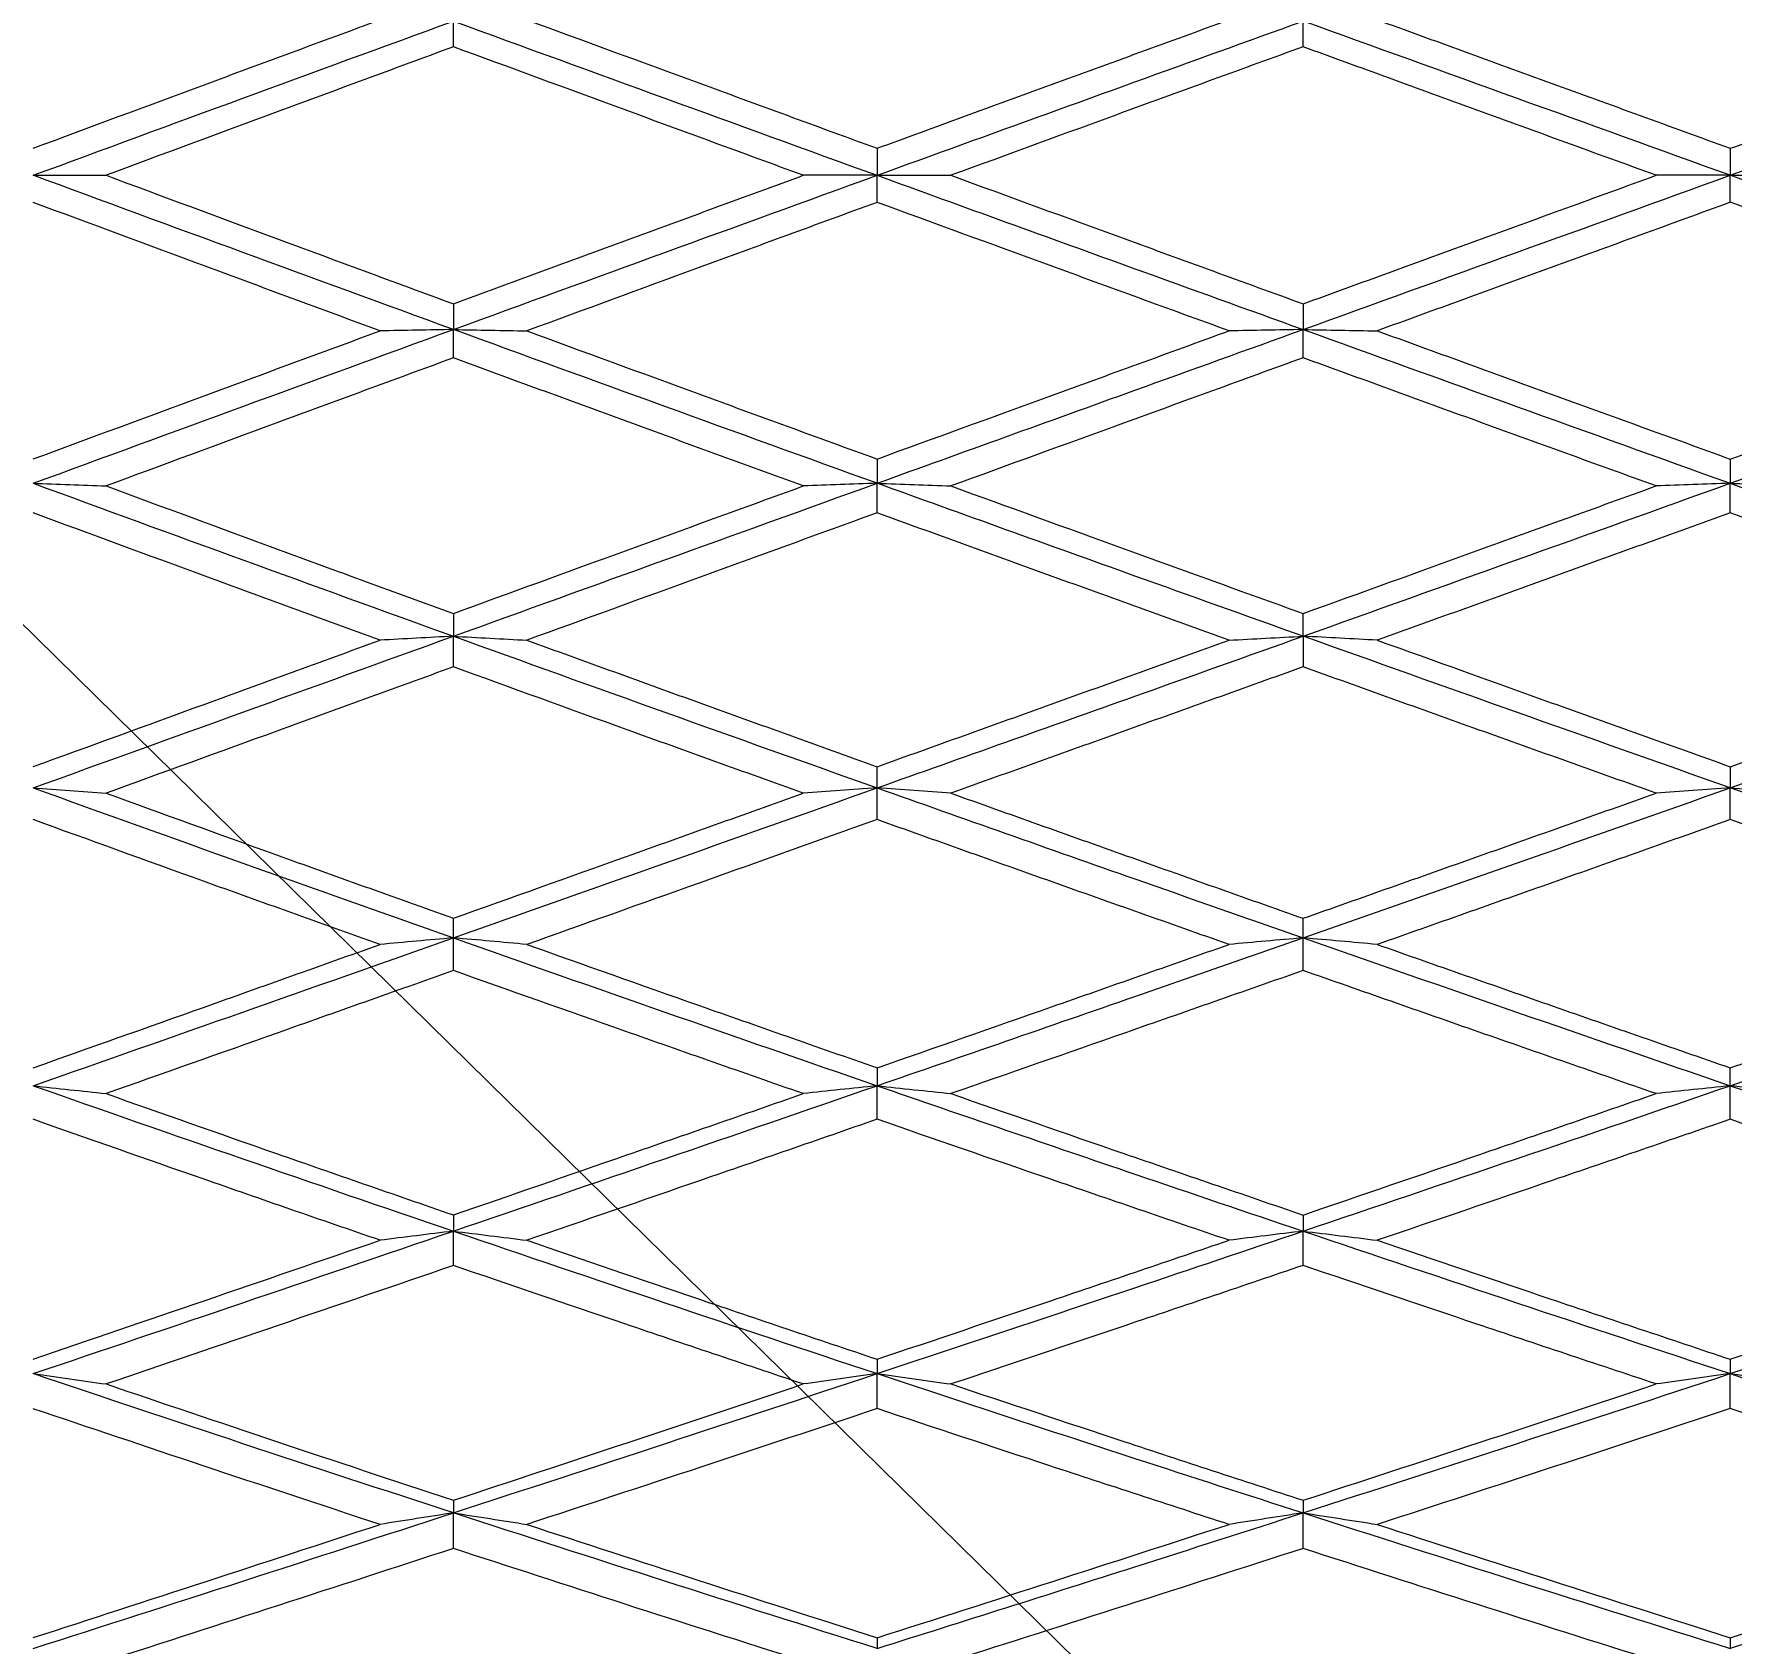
# Model space of a CAD drawing. Extents: x 6453 to 7582, y 0 to 827.
# Drawn here: x 6626.24 to 6636.24, y 208.62 to 218.1 of the extents above; entities that cross this region are included whole.
import ezdxf

# ---------------------------------------------------------------- set-up
doc = ezdxf.new("R2010")
doc.units = 0
doc.header["$LTSCALE"] = 30
doc.header["$MEASUREMENT"] = 0
doc.header["$PDMODE"] = 3
doc.header["$PDSIZE"] = -10
doc.layers.get('0').update_dxf_attribs({"linetype": 'CONTINUOUS'})
doc.layers.get('DEFPOINTS').update_dxf_attribs({"linetype": 'CONTINUOUS'})
doc.layers.add('1', color=7, linetype='CONTINUOUS')
doc.styles.add('Daelim Dimension', font='')
doc.styles.get('Daelim Dimension').set_extended_font_data('나눔고딕')
doc.dimstyles.new('DEFAULT', dxfattribs={"dimscale": 2, "dimtxt": 2, "dimasz": 2, "dimexe": 0, "dimexo": 2, "dimgap": 1, "dimtad": 1, "dimdec": 1, "dimzin": 9, "dimdsep": 46, "dimtxsty": 'Daelim Dimension', "dimcen": 0.5, "dimclrd": 252, "dimclre": 252, "dimclrt": 3, "dimadec": 1, "dimazin": 0, "dimtfac": 1, "dimtdec": 1, "dimtix": 1, "dimtmove": 0, "dimatfit": 3, "dimfxl": 1, "dimtolj": 1, "dimtzin": 1, "dimlwd": 9, "dimlwe": 9, "dimarcsym": 0})

# ---------------------------------------------------------------- blocks, each defined once
blk = doc.blocks.new('*D49')
at = {"color": 5, "lineweight": 9, "ltscale": 0.5, "transparency": 16777216}
for p, q in [((6677.3328, 220.0669), (6628.5483, 268.0055)), ((6604.9219, 241.1087), (6627.1712, 263.7506)), ((6649.4763, 191.7188), (6600.6918, 239.6574))]:
    blk.add_line(p, q, dxfattribs=at)
at = {"color": 5, "ltscale": 0.5, "transparency": 16777216}
for points in [[(6626.6957, 264.2179), (6627.6467, 263.2834), (6629.9748, 266.6037)], [(6604.4464, 241.5759), (6605.3974, 240.6414), (6602.1183, 238.2556)]]:
    blk.add_solid(points, dxfattribs=at)
at = {"layer": 'DEFPOINTS', "color": 0, "ltscale": 0.5, "transparency": 16777216}
for p in [(6629.9748, 266.6037), (6680.1858, 217.2633), (6652.3293, 188.9152)]:
    blk.add_point(p, dxfattribs=at)
at = {"color": 7, "ltscale": 0.5, "transparency": 16777216, "insert": (6610.7629, 257.6217), "char_height": 10, "attachment_point": 5, "rotation": 45.50109, "style": 'Daelim Dimension'}
blk.add_mtext('\\A1;40', dxfattribs=at)

msp = doc.modelspace()

# ---------------------------------------------------------------- linework, layer by layer
at = {"layer": '1', "color": 7, "linetype": 'Continuous', "lineweight": 18}
for points in [[(6626.2342, 217.4227), (6626.5657, 217.5461), (6627.2377, 217.7955), (6627.9277, 218.0504), (6628.2772, 218.1792)], [(6626.2342, 217.2633), (6627.055, 217.5661), (6627.8804, 217.8689), (6628.7093, 218.1713)], [(6628.7093, 218.1713), (6629.5381, 217.8689), (6630.3704, 217.5661), (6631.205, 217.2633)], [(6628.7093, 218.02), (6628.7093, 218.0453), (6628.7093, 218.0957), (6628.7093, 218.1461), (6628.7093, 218.1713)], [(6629.1418, 218.1792), (6629.4729, 218.0575), (6630.1478, 217.8097), (6630.8483, 217.553), (6631.205, 217.4224)], [(6631.205, 217.4224), (6631.5442, 217.5466), (6632.229, 217.7968), (6632.9263, 218.0511), (6633.2781, 218.1792)], [(6636.2308, 217.2633), (6635.3916, 217.5661), (6634.5524, 217.8689), (6633.7144, 218.1713)], [(6633.7144, 218.0203), (6633.7144, 218.0455), (6633.7144, 218.0959), (6633.7144, 218.1462), (6633.7144, 218.1713)], [(6634.1509, 218.1792), (6634.4871, 218.0568), (6635.17, 217.8084), (6635.8737, 217.5523), (6636.2308, 217.4223)], [(6636.2308, 217.4223), (6636.5681, 217.5451), (6637.2521, 217.7941), (6637.9547, 218.0497), (6638.3106, 218.1792)], [(6636.2308, 217.2633), (6637.0699, 217.5661), (6637.9091, 217.8689), (6638.7471, 218.1713)], [(6628.7093, 218.02), (6628.3584, 217.8908), (6627.6664, 217.6355), (6626.9942, 217.3863), (6626.6631, 217.2633)], [(6630.7703, 217.2633), (6630.4138, 217.3938), (6629.7139, 217.6505), (6629.0399, 217.8984), (6628.7093, 218.02)], [(6633.7144, 218.0203), (6633.3577, 217.8904), (6632.6553, 217.6343), (6631.9748, 217.3857), (6631.64, 217.2633)], [(6635.7937, 217.2633), (6635.4366, 217.3933), (6634.7329, 217.6494), (6634.0504, 217.8979), (6633.7144, 218.0203)], [(6631.205, 217.4224), (6631.205, 217.3959), (6631.205, 217.3428), (6631.205, 217.2898), (6631.205, 217.2633)], [(6636.2308, 217.4223), (6636.2308, 217.3958), (6636.2308, 217.3428), (6636.2308, 217.2898), (6636.2308, 217.2633)], [(6626.2342, 217.2633), (6626.3061, 217.2633), (6626.4495, 217.2633), (6626.5921, 217.2633), (6626.6631, 217.2633)], [(6628.7093, 216.3553), (6627.8804, 216.6577), (6627.055, 216.9605), (6626.2342, 217.2633)], [(6626.6631, 217.2633), (6626.9911, 217.1414), (6627.6601, 216.8935), (6628.3552, 216.6369), (6628.7093, 216.5065)], [(6628.7093, 216.5065), (6629.0493, 216.6317), (6629.7328, 216.883), (6630.4233, 217.1362), (6630.7703, 217.2633)], [(6628.7093, 216.3553), (6629.5381, 216.6577), (6630.3704, 216.9605), (6631.205, 217.2633)], [(6631.205, 217.2633), (6631.132, 217.2633), (6630.9867, 217.2633), (6630.8422, 217.2633), (6630.7703, 217.2633)], [(6631.205, 217.1041), (6631.205, 217.1307), (6631.205, 217.1838), (6631.205, 217.2368), (6631.205, 217.2633)], [(6631.205, 217.2633), (6631.2779, 217.2633), (6631.4234, 217.2633), (6631.5679, 217.2633), (6631.64, 217.2633)], [(6631.64, 217.2633), (6631.9742, 217.141), (6632.6543, 216.8926), (6633.3572, 216.6364), (6633.7144, 216.5063)], [(6633.7144, 216.5063), (6634.0504, 216.6286), (6634.7329, 216.8771), (6635.4366, 217.1333), (6635.7937, 217.2633)], [(6633.7144, 216.3553), (6634.5524, 216.6577), (6635.3916, 216.9605), (6636.2308, 217.2633)], [(6636.2308, 217.2633), (6636.1575, 217.2633), (6636.0113, 217.2633), (6635.8661, 217.2633), (6635.7937, 217.2633)], [(6636.2308, 217.1042), (6636.2308, 217.1308), (6636.2308, 217.1838), (6636.2308, 217.2368), (6636.2308, 217.2633)], [(6636.2308, 217.2633), (6636.3041, 217.2633), (6636.4502, 217.2633), (6636.5954, 217.2633), (6636.6678, 217.2633)], [(6638.7471, 216.3553), (6637.9091, 216.6577), (6637.0699, 216.9605), (6636.2308, 217.2633)], [(6628.2772, 216.3474), (6627.9309, 216.475), (6627.244, 216.7288), (6626.5688, 216.9793), (6626.2342, 217.1038)], [(6631.205, 217.1041), (6630.8501, 216.9743), (6630.1514, 216.7182), (6629.4747, 216.4697), (6629.1418, 216.3474)], [(6633.2781, 216.3474), (6632.921, 216.4774), (6632.2184, 216.7336), (6631.5389, 216.9819), (6631.205, 217.1041)], [(6636.2308, 217.1042), (6635.8735, 216.9742), (6635.1695, 216.718), (6634.4869, 216.4696), (6634.1509, 216.3474)], [(6638.3106, 216.3474), (6637.9545, 216.4769), (6637.2518, 216.7326), (6636.568, 216.9815), (6636.2308, 217.1042)], [(6628.7093, 216.5065), (6628.7093, 216.4813), (6628.7093, 216.4308), (6628.7093, 216.3804), (6628.7093, 216.3553)], [(6633.7144, 216.5063), (6633.7144, 216.4811), (6633.7144, 216.4307), (6633.7144, 216.3804), (6633.7144, 216.3553)], [(6626.2342, 215.4497), (6627.055, 215.7509), (6627.8804, 216.0529), (6628.7093, 216.3553)], [(6626.2342, 215.5927), (6626.5684, 215.7165), (6627.2431, 215.966), (6627.9304, 216.2196), (6628.2772, 216.3474)], [(6628.7093, 216.3553), (6628.6368, 216.354), (6628.4923, 216.3513), (6628.3488, 216.3487), (6628.2772, 216.3474)], [(6628.7093, 216.1884), (6628.7093, 216.2162), (6628.7093, 216.2719), (6628.7093, 216.3275), (6628.7093, 216.3553)], [(6631.205, 215.4497), (6630.3704, 215.7509), (6629.5381, 216.0529), (6628.7093, 216.3553)], [(6628.7093, 216.3553), (6628.7818, 216.354), (6628.9264, 216.3513), (6629.0702, 216.3487), (6629.1418, 216.3474)], [(6629.1418, 216.3474), (6629.4733, 216.2256), (6630.1486, 215.9779), (6630.8487, 215.7222), (6631.205, 215.5924)], [(6631.205, 215.5924), (6631.5375, 215.7135), (6632.2155, 215.9605), (6632.9196, 216.2168), (6633.2781, 216.3474)], [(6633.7144, 216.3553), (6633.6412, 216.354), (6633.4953, 216.3513), (6633.3504, 216.3487), (6633.2781, 216.3474)], [(6633.7144, 216.1886), (6633.7144, 216.2164), (6633.7144, 216.272), (6633.7144, 216.3275), (6633.7144, 216.3553)], [(6633.7144, 216.3553), (6634.5524, 216.0529), (6635.3916, 215.7509), (6636.2308, 215.4497)], [(6633.7144, 216.3553), (6633.7876, 216.354), (6633.9336, 216.3513), (6634.0786, 216.3487), (6634.1509, 216.3474)], [(6634.1509, 216.3474), (6634.4874, 216.225), (6635.1705, 215.9767), (6635.874, 215.7216), (6636.2308, 215.5923)], [(6636.2308, 215.4497), (6637.0699, 215.7509), (6637.9091, 216.0529), (6638.7471, 216.3553)], [(6636.2308, 215.5923), (6636.578, 215.7181), (6637.2719, 215.9698), (6637.9645, 216.2215), (6638.3106, 216.3474)], [(6628.7093, 216.1884), (6628.3564, 216.0585), (6627.6625, 215.803), (6626.9923, 215.5556), (6626.6631, 215.434)], [(6630.7703, 215.434), (6630.4223, 215.5608), (6629.7308, 215.8133), (6629.0483, 216.0637), (6628.7093, 216.1884)], [(6633.7144, 216.1886), (6633.3555, 216.058), (6632.6508, 215.8017), (6631.9725, 215.555), (6631.64, 215.434)], [(6635.7937, 215.434), (6635.4368, 215.5632), (6634.7333, 215.8182), (6634.0506, 216.0663), (6633.7144, 216.1886)], [(6631.205, 215.5924), (6631.205, 215.5686), (6631.205, 215.521), (6631.205, 215.4735), (6631.205, 215.4497)], [(6636.2308, 215.5923), (6636.2308, 215.5685), (6636.2308, 215.521), (6636.2308, 215.4735), (6636.2308, 215.4497)], [(6626.2342, 215.4497), (6627.055, 215.1486), (6627.8804, 214.8482), (6628.7093, 214.5491)], [(6626.2342, 215.4497), (6626.3061, 215.4471), (6626.4495, 215.4419), (6626.5921, 215.4367), (6626.6631, 215.434)], [(6626.6631, 215.434), (6626.9985, 215.3101), (6627.6749, 215.0611), (6628.3626, 214.8095), (6628.7093, 214.6831)], [(6628.7093, 214.5491), (6629.5381, 214.8482), (6630.3704, 215.1486), (6631.205, 215.4497)], [(6628.7093, 214.6831), (6629.0414, 214.8042), (6629.7171, 215.0504), (6630.4154, 215.3048), (6630.7703, 215.434)], [(6631.205, 215.4497), (6631.132, 215.4471), (6630.9867, 215.4419), (6630.8422, 215.4367), (6630.7703, 215.434)], [(6631.205, 215.2758), (6631.205, 215.3048), (6631.205, 215.3628), (6631.205, 215.4208), (6631.205, 215.4497)], [(6631.205, 215.4497), (6631.2779, 215.4471), (6631.4234, 215.4419), (6631.5679, 215.4367), (6631.64, 215.434)], [(6631.64, 215.434), (6631.9746, 215.3123), (6632.655, 215.0654), (6633.3576, 214.8115), (6633.7144, 214.6829)], [(6633.7144, 214.5491), (6634.5524, 214.8482), (6635.3916, 215.1486), (6636.2308, 215.4497)], [(6633.7144, 214.6829), (6634.0517, 214.8045), (6634.7355, 215.0512), (6635.4379, 215.3052), (6635.7937, 215.434)], [(6636.2308, 215.4497), (6636.1575, 215.4471), (6636.0113, 215.4419), (6635.8661, 215.4367), (6635.7937, 215.434)], [(6636.2308, 215.2759), (6636.2308, 215.3049), (6636.2308, 215.3629), (6636.2308, 215.4208), (6636.2308, 215.4497)], [(6636.2308, 215.4497), (6637.0699, 215.1486), (6637.9091, 214.8482), (6638.7471, 214.5491)], [(6636.2308, 215.4497), (6636.3041, 215.4471), (6636.4502, 215.4419), (6636.5954, 215.4367), (6636.6678, 215.434)], [(6628.2772, 214.5257), (6627.931, 214.6519), (6627.2442, 214.9031), (6626.5689, 215.1518), (6626.2342, 215.2755)], [(6631.205, 215.2758), (6630.8503, 215.1469), (6630.1518, 214.8929), (6629.4749, 214.6468), (6629.1418, 214.5257)], [(6633.2781, 214.5257), (6632.9295, 214.6512), (6632.2355, 214.9018), (6631.5474, 215.1513), (6631.205, 215.2758)], [(6636.2308, 215.2759), (6635.8845, 215.1507), (6635.1917, 214.9005), (6634.498, 214.6506), (6634.1509, 214.5257)], [(6638.3106, 214.5257), (6637.9546, 214.6538), (6637.2519, 214.9069), (6636.568, 215.154), (6636.2308, 215.2759)], [(6628.7093, 214.6831), (6628.7093, 214.6608), (6628.7093, 214.6161), (6628.7093, 214.5714), (6628.7093, 214.5491)], [(6633.7144, 214.5491), (6633.7144, 214.5714), (6633.7144, 214.616), (6633.7144, 214.6606), (6633.7144, 214.6829)], [(6626.2342, 213.656), (6627.055, 213.9522), (6627.8804, 214.2501), (6628.7093, 214.5491)], [(6628.7093, 214.5491), (6628.6368, 214.5453), (6628.4923, 214.5375), (6628.3488, 214.5296), (6628.2772, 214.5257)], [(6628.7093, 214.3685), (6628.7093, 214.3986), (6628.7093, 214.4588), (6628.7093, 214.5191), (6628.7093, 214.5491)], [(6628.7093, 214.5491), (6629.5381, 214.2501), (6630.3704, 213.9522), (6631.205, 213.656)], [(6628.7093, 214.5491), (6628.7818, 214.5453), (6628.9264, 214.5374), (6629.0702, 214.5296), (6629.1418, 214.5257)], [(6633.2781, 214.5257), (6633.3504, 214.5296), (6633.4953, 214.5375), (6633.6412, 214.5453), (6633.7144, 214.5491)], [(6633.7144, 214.5491), (6633.7144, 214.5191), (6633.7144, 214.459), (6633.7144, 214.3988), (6633.7144, 214.3687)], [(6636.2308, 213.656), (6635.3916, 213.9522), (6634.5524, 214.2501), (6633.7144, 214.5491)], [(6634.1509, 214.5257), (6634.0786, 214.5296), (6633.9336, 214.5374), (6633.7876, 214.5453), (6633.7144, 214.5491)], [(6636.2308, 213.656), (6637.0699, 213.9522), (6637.9091, 214.2501), (6638.7471, 214.5491)], [(6626.2342, 213.781), (6626.5648, 213.9015), (6627.2359, 214.1461), (6627.9268, 214.398), (6628.2772, 214.5257)], [(6629.1418, 214.5257), (6629.4813, 214.4023), (6630.1646, 214.1547), (6630.8567, 213.9056), (6631.205, 213.7806)], [(6631.205, 213.7806), (6631.5468, 213.9032), (6632.2342, 214.15), (6632.9289, 214.3999), (6633.2781, 214.5257)], [(6634.1509, 214.5257), (6634.4876, 214.4046), (6635.1708, 214.1592), (6635.8741, 213.9078), (6636.2308, 213.7806)], [(6636.2308, 213.7806), (6636.5757, 213.9036), (6637.2673, 214.1508), (6637.9623, 214.4003), (6638.3106, 214.5257)], [(6628.7093, 214.3685), (6628.3571, 214.2404), (6627.6639, 213.9885), (6626.993, 213.7447), (6626.6631, 213.6248)], [(6630.7703, 213.6248), (6630.4223, 213.7495), (6629.7308, 213.9981), (6629.0483, 214.2453), (6628.7093, 214.3685)], [(6633.7144, 214.3687), (6633.3711, 214.2453), (6632.6821, 213.9979), (6631.9881, 213.7494), (6631.64, 213.6248)], [(6635.7937, 213.6248), (6635.4456, 213.7488), (6634.751, 213.9967), (6634.0594, 214.2447), (6633.7144, 214.3687)], [(6631.205, 213.656), (6631.205, 213.6768), (6631.205, 213.7183), (6631.205, 213.7598), (6631.205, 213.7806)], [(6636.2308, 213.7806), (6636.2308, 213.7598), (6636.2308, 213.7182), (6636.2308, 213.6767), (6636.2308, 213.656)], [(6626.2342, 213.656), (6627.055, 213.3598), (6627.8804, 213.0653), (6628.7093, 212.7728)], [(6626.2342, 213.656), (6626.3061, 213.6508), (6626.4495, 213.6405), (6626.5921, 213.63), (6626.6631, 213.6248)], [(6628.7093, 212.7728), (6629.5381, 213.0653), (6630.3704, 213.3598), (6631.205, 213.656)], [(6631.205, 213.656), (6631.132, 213.6508), (6630.9867, 213.6405), (6630.8422, 213.6301), (6630.7703, 213.6248)], [(6631.205, 213.4693), (6631.205, 213.5004), (6631.205, 213.5627), (6631.205, 213.6249), (6631.205, 213.656)], [(6631.64, 213.6248), (6631.5679, 213.63), (6631.4234, 213.6405), (6631.2779, 213.6508), (6631.205, 213.656)], [(6633.7144, 212.7728), (6634.5524, 213.0653), (6635.3916, 213.3598), (6636.2308, 213.656)], [(6636.2308, 213.656), (6636.1575, 213.6508), (6636.0113, 213.6405), (6635.8661, 213.6301), (6635.7937, 213.6248)], [(6636.2308, 213.4694), (6636.2308, 213.5005), (6636.2308, 213.5627), (6636.2308, 213.6249), (6636.2308, 213.656)], [(6638.7471, 212.7728), (6637.9091, 213.0653), (6637.0699, 213.3598), (6636.2308, 213.656)], [(6636.2308, 213.656), (6636.3041, 213.6508), (6636.4502, 213.6405), (6636.5954, 213.6301), (6636.6678, 213.6248)], [(6626.6631, 213.6248), (6626.9914, 213.5055), (6627.6608, 213.2634), (6628.3555, 213.0142), (6628.7093, 212.888)], [(6628.7093, 212.888), (6629.0461, 213.0081), (6629.7263, 213.2511), (6630.42, 213.4994), (6630.7703, 213.6248)], [(6631.64, 213.6248), (6631.9826, 213.5023), (6632.671, 213.2568), (6633.3656, 213.0109), (6633.7144, 212.8878)], [(6633.7144, 212.8878), (6634.0571, 213.0087), (6634.7464, 213.2525), (6635.4434, 213.5001), (6635.7937, 213.6248)], [(6628.2772, 212.7339), (6627.9239, 212.8599), (6627.23, 213.1084), (6626.5618, 213.35), (6626.2342, 213.469)], [(6631.205, 213.4693), (6630.8505, 213.3427), (6630.1522, 213.0935), (6629.4751, 212.8524), (6629.1418, 212.7339)], [(6633.2781, 212.7339), (6632.9294, 212.8568), (6632.2352, 213.1022), (6631.5473, 213.347), (6631.205, 213.4693)], [(6636.2308, 213.4694), (6635.8808, 213.345), (6635.1841, 213.0981), (6634.4942, 212.8547), (6634.1509, 212.7339)], [(6638.3106, 212.7339), (6637.9638, 212.856), (6637.2704, 213.1006), (6636.5773, 213.3463), (6636.2308, 213.4694)], [(6628.7093, 212.7728), (6628.7093, 212.792), (6628.7093, 212.8303), (6628.7093, 212.8688), (6628.7093, 212.888)], [(6633.7144, 212.7728), (6633.7144, 212.7919), (6633.7144, 212.8302), (6633.7144, 212.8686), (6633.7144, 212.8878)], [(6626.2342, 211.9018), (6627.055, 212.1898), (6627.8804, 212.4803), (6628.7093, 212.7728)], [(6628.7093, 212.7728), (6628.6368, 212.7663), (6628.4923, 212.7534), (6628.3488, 212.7405), (6628.2772, 212.7339)], [(6628.7093, 212.5803), (6628.7093, 212.6124), (6628.7093, 212.6766), (6628.7093, 212.7407), (6628.7093, 212.7728)], [(6628.7093, 212.7728), (6629.5381, 212.4803), (6630.3704, 212.1898), (6631.205, 211.9018)], [(6629.1418, 212.7339), (6629.0702, 212.7404), (6628.9264, 212.7534), (6628.7818, 212.7663), (6628.7093, 212.7728)], [(6633.7144, 212.7728), (6633.6412, 212.7663), (6633.4953, 212.7534), (6633.3504, 212.7405), (6633.2781, 212.7339)], [(6633.7144, 212.5805), (6633.7144, 212.6126), (6633.7144, 212.6767), (6633.7144, 212.7407), (6633.7144, 212.7728)], [(6633.7144, 212.7728), (6634.5524, 212.4803), (6635.3916, 212.1898), (6636.2308, 211.9018)], [(6634.1509, 212.7339), (6634.0786, 212.7404), (6633.9336, 212.7534), (6633.7876, 212.7663), (6633.7144, 212.7728)], [(6636.2308, 211.9018), (6637.0699, 212.1898), (6637.9091, 212.4803), (6638.7471, 212.7728)], [(6626.2342, 212.0074), (6626.5659, 212.1251), (6627.2381, 212.3638), (6627.9279, 212.6094), (6628.2772, 212.7339)], [(6629.1418, 212.7339), (6629.4722, 212.6165), (6630.1464, 212.3778), (6630.8476, 212.1318), (6631.205, 212.0071)], [(6631.205, 212.0071), (6631.5441, 212.1254), (6632.2288, 212.3649), (6632.9262, 212.61), (6633.2781, 212.7339)], [(6634.1509, 212.7339), (6634.4958, 212.6126), (6635.1874, 212.37), (6635.8824, 212.1279), (6636.2308, 212.007)], [(6636.2308, 212.007), (6636.5768, 212.1271), (6637.2694, 212.3684), (6637.9633, 212.6117), (6638.3106, 212.7339)], [(6628.7093, 212.5803), (6628.3586, 212.4557), (6627.6669, 212.2104), (6626.9945, 211.9726), (6626.6631, 211.8555)], [(6630.7703, 211.8555), (6630.4131, 211.9799), (6629.7125, 212.2252), (6629.0391, 212.4632), (6628.7093, 212.5803)], [(6633.7144, 212.5805), (6633.363, 212.4571), (6632.6658, 212.2129), (6631.98, 211.9738), (6631.64, 211.8555)], [(6635.7937, 211.8555), (6635.4454, 211.9761), (6634.7504, 212.2175), (6634.0591, 212.4594), (6633.7144, 212.5805)], [(6631.205, 212.0071), (6631.205, 211.9895), (6631.205, 211.9544), (6631.205, 211.9193), (6631.205, 211.9018)], [(6636.2308, 211.9018), (6636.2308, 211.9193), (6636.2308, 211.9544), (6636.2308, 211.9894), (6636.2308, 212.007)], [(6626.2342, 211.9018), (6627.055, 211.6139), (6627.8804, 211.3283), (6628.7093, 211.0456)], [(6626.2342, 211.9018), (6626.3061, 211.8942), (6626.4495, 211.8787), (6626.5921, 211.8632), (6626.6631, 211.8555)], [(6626.6631, 211.8555), (6626.9911, 211.7396), (6627.6602, 211.5045), (6628.3553, 211.2631), (6628.7093, 211.1408)], [(6628.7093, 211.0456), (6629.5381, 211.3283), (6630.3704, 211.6139), (6631.205, 211.9018)], [(6628.7093, 211.1408), (6629.0468, 211.2573), (6629.7278, 211.4929), (6630.4208, 211.7337), (6630.7703, 211.8555)], [(6631.205, 211.9018), (6631.132, 211.8942), (6630.9867, 211.8787), (6630.8422, 211.8633), (6630.7703, 211.8555)], [(6631.205, 211.7044), (6631.205, 211.7373), (6631.205, 211.8031), (6631.205, 211.8689), (6631.205, 211.9018)], [(6631.205, 211.9018), (6631.2779, 211.8942), (6631.4234, 211.8787), (6631.5679, 211.8632), (6631.64, 211.8555)], [(6631.64, 211.8555), (6631.973, 211.7396), (6632.6518, 211.5046), (6633.356, 211.263), (6633.7144, 211.1406)], [(6633.7144, 211.0456), (6634.5524, 211.3283), (6635.3916, 211.6139), (6636.2308, 211.9018)], [(6633.7144, 211.1406), (6634.0581, 211.258), (6634.7484, 211.4945), (6635.4444, 211.7345), (6635.7937, 211.8555)], [(6636.2308, 211.9018), (6636.1575, 211.8942), (6636.0113, 211.8787), (6635.8661, 211.8633), (6635.7937, 211.8555)], [(6636.2308, 211.7044), (6636.2308, 211.7373), (6636.2308, 211.8032), (6636.2308, 211.869), (6636.2308, 211.9018)], [(6636.2308, 211.9018), (6637.0699, 211.6139), (6637.9091, 211.3283), (6638.7471, 211.0456)], [(6636.6678, 211.8555), (6636.5954, 211.8633), (6636.4502, 211.8787), (6636.3041, 211.8942), (6636.2308, 211.9018)], [(6628.2772, 210.9918), (6627.9236, 211.1137), (6627.2294, 211.3543), (6626.5615, 211.5886), (6626.2342, 211.704)], [(6631.205, 211.7044), (6630.8553, 211.583), (6630.1618, 211.3429), (6629.4799, 211.108), (6629.1418, 210.9918)], [(6633.2781, 210.9918), (6632.9198, 211.1138), (6632.216, 211.3546), (6631.5377, 211.5889), (6631.205, 211.7044)], [(6636.2308, 211.7044), (6635.8816, 211.5839), (6635.1858, 211.3447), (6634.495, 211.1089), (6634.1509, 210.9918)], [(6638.3106, 210.9918), (6637.9634, 211.1099), (6637.2697, 211.3467), (6636.5769, 211.585), (6636.2308, 211.7044)], [(6628.7093, 211.1408), (6628.7093, 211.1249), (6628.7093, 211.0931), (6628.7093, 211.0614), (6628.7093, 211.0456)], [(6633.7144, 211.1406), (6633.7144, 211.1247), (6633.7144, 211.093), (6633.7144, 211.0614), (6633.7144, 211.0456)], [(6626.2342, 210.2064), (6627.055, 210.483), (6627.8804, 210.7629), (6628.7093, 211.0456)], [(6628.7093, 211.0456), (6628.6368, 211.0367), (6628.4923, 211.0188), (6628.3488, 211.0009), (6628.2772, 210.9918)], [(6628.7093, 210.8434), (6628.7093, 210.8771), (6628.7093, 210.9445), (6628.7093, 211.0119), (6628.7093, 211.0456)], [(6628.7093, 211.0456), (6629.5381, 210.7629), (6630.3704, 210.483), (6631.205, 210.2064)], [(6628.7093, 211.0456), (6628.7818, 211.0367), (6628.9264, 211.0188), (6629.0702, 211.0008), (6629.1418, 210.9918)], [(6633.7144, 211.0456), (6633.6412, 211.0367), (6633.4953, 211.0188), (6633.3504, 211.0008), (6633.2781, 210.9918)], [(6633.7144, 210.8436), (6633.7144, 210.8773), (6633.7144, 210.9446), (6633.7144, 211.0119), (6633.7144, 211.0456)], [(6633.7144, 211.0456), (6634.5524, 210.7629), (6635.3916, 210.483), (6636.2308, 210.2064)], [(6633.7144, 211.0456), (6633.7876, 211.0367), (6633.9336, 211.0188), (6634.0786, 211.0008), (6634.1509, 210.9918)], [(6636.2308, 210.2064), (6637.0699, 210.4831), (6637.9091, 210.7629), (6638.7471, 211.0456)], [(6626.2342, 210.2914), (6626.5687, 210.4055), (6627.2437, 210.6364), (6627.9307, 210.8725), (6628.2772, 210.9918)], [(6629.1418, 210.9918), (6629.4724, 210.8782), (6630.1469, 210.6478), (6630.8478, 210.411), (6631.205, 210.2911)], [(6631.205, 210.2911), (6631.5452, 210.4053), (6632.231, 210.6362), (6632.9273, 210.8724), (6633.2781, 210.9918)], [(6634.1509, 210.9918), (6634.4864, 210.8777), (6635.1685, 210.6468), (6635.873, 210.4104), (6636.2308, 210.291)], [(6636.2308, 210.291), (6636.5772, 210.4067), (6637.2703, 210.6391), (6637.9638, 210.8739), (6638.3106, 210.9918)], [(6628.7093, 210.8434), (6628.3623, 210.7244), (6627.6743, 210.4891), (6626.9982, 210.2591), (6626.6631, 210.1454)], [(6630.7703, 210.1454), (6630.4133, 210.2648), (6629.7129, 210.5007), (6629.0394, 210.7302), (6628.7093, 210.8434)], [(6633.7144, 210.8436), (6633.3639, 210.7248), (6632.6677, 210.4896), (6631.9809, 210.2593), (6631.64, 210.1454)], [(6635.7937, 210.1454), (6635.4359, 210.2644), (6634.7316, 210.4998), (6634.0497, 210.7299), (6633.7144, 210.8436)], [(6631.205, 210.2911), (6631.205, 210.2769), (6631.205, 210.2487), (6631.205, 210.2205), (6631.205, 210.2064)], [(6636.2308, 210.291), (6636.2308, 210.2769), (6636.2308, 210.2486), (6636.2308, 210.2205), (6636.2308, 210.2064)], [(6628.7093, 209.3866), (6627.8804, 209.6564), (6627.055, 209.9298), (6626.2342, 210.2064)], [(6626.2342, 210.2064), (6626.3061, 210.1963), (6626.4495, 210.176), (6626.5921, 210.1556), (6626.6631, 210.1454)], [(6626.6631, 210.1454), (6626.991, 210.0341), (6627.6599, 209.8086), (6628.3551, 209.5776), (6628.7093, 209.4607)], [(6628.7093, 209.3866), (6629.5381, 209.6564), (6630.3704, 209.9298), (6631.205, 210.2064)], [(6628.7093, 209.4607), (6629.0487, 209.5727), (6629.7316, 209.7987), (6630.4227, 210.0291), (6630.7703, 210.1454)], [(6631.205, 210.2064), (6631.132, 210.1963), (6630.9867, 210.176), (6630.8422, 210.1556), (6630.7703, 210.1454)], [(6631.205, 210.0003), (6631.205, 210.0347), (6631.205, 210.1034), (6631.205, 210.1721), (6631.205, 210.2064)], [(6631.205, 210.2064), (6631.2779, 210.1963), (6631.4234, 210.176), (6631.5679, 210.1556), (6631.64, 210.1454)], [(6631.64, 210.1454), (6631.9736, 210.0339), (6632.6529, 209.8083), (6633.3565, 209.5773), (6633.7144, 209.4605)], [(6633.7144, 209.3865), (6634.5524, 209.6564), (6635.3916, 209.9298), (6636.2308, 210.2064)], [(6633.7144, 209.4605), (6634.0586, 209.5728), (6634.7494, 209.7992), (6635.4449, 210.0294), (6635.7937, 210.1454)], [(6636.2308, 210.2064), (6636.1575, 210.1963), (6636.0113, 210.176), (6635.8661, 210.1556), (6635.7937, 210.1454)], [(6636.2308, 210.0004), (6636.2308, 210.0347), (6636.2308, 210.1034), (6636.2308, 210.1721), (6636.2308, 210.2064)], [(6636.2308, 210.2064), (6637.0699, 209.9298), (6637.9091, 209.6564), (6638.7471, 209.3866)], [(6636.2308, 210.2064), (6636.3041, 210.1963), (6636.4502, 210.176), (6636.5954, 210.1556), (6636.6678, 210.1454)], [(6628.2772, 209.3184), (6627.9234, 209.4348), (6627.2291, 209.6648), (6626.5614, 209.8893), (6626.2342, 210)], [(6631.205, 210.0003), (6630.8572, 209.8845), (6630.1655, 209.655), (6629.4817, 209.4299), (6629.1418, 209.3184)], [(6633.2781, 209.3184), (6632.9204, 209.4347), (6632.2171, 209.6646), (6631.5383, 209.8893), (6631.205, 210.0003)], [(6636.2308, 210.0004), (6635.8821, 209.8849), (6635.1868, 209.6558), (6634.4956, 209.4303), (6634.1509, 209.3184)], [(6638.3106, 209.3184), (6637.9542, 209.4341), (6637.2513, 209.6635), (6636.5677, 209.8888), (6636.2308, 210.0004)], [(6628.7093, 209.4607), (6628.7093, 209.4483), (6628.7093, 209.4236), (6628.7093, 209.3989), (6628.7093, 209.3866)], [(6633.7144, 209.4605), (6633.7144, 209.4481), (6633.7144, 209.4235), (6633.7144, 209.3988), (6633.7144, 209.3865)], [(6626.2342, 208.5883), (6627.055, 208.8505), (6627.8804, 209.1168), (6628.7093, 209.3866)], [(6628.7093, 209.3866), (6628.6368, 209.3753), (6628.4923, 209.3526), (6628.3488, 209.3299), (6628.2772, 209.3184)], [(6628.7093, 209.1768), (6628.7093, 209.2118), (6628.7093, 209.2817), (6628.7093, 209.3516), (6628.7093, 209.3866)], [(6631.205, 208.5883), (6630.3704, 208.8505), (6629.5381, 209.1168), (6628.7093, 209.3866)], [(6628.7093, 209.3866), (6628.7818, 209.3753), (6628.9264, 209.3526), (6629.0702, 209.3299), (6629.1418, 209.3184)], [(6633.7144, 209.3865), (6633.6412, 209.3753), (6633.4953, 209.3526), (6633.3504, 209.3299), (6633.2781, 209.3184)], [(6633.7144, 209.1771), (6633.7144, 209.212), (6633.7144, 209.2818), (6633.7144, 209.3516), (6633.7144, 209.3865)], [(6633.7144, 209.3865), (6634.5524, 209.1167), (6635.3916, 208.8505), (6636.2308, 208.5883)], [(6633.7144, 209.3865), (6633.7876, 209.3753), (6633.9336, 209.3526), (6634.0786, 209.3299), (6634.1509, 209.3184)], [(6638.7471, 209.3866), (6637.9091, 209.1168), (6637.0699, 208.8505), (6636.2308, 208.5883)], [(6626.2342, 208.6517), (6626.5695, 208.7603), (6627.2452, 208.98), (6627.9315, 209.2048), (6628.2772, 209.3184)], [(6629.1418, 209.3184), (6629.4728, 209.2099), (6630.1476, 208.9901), (6630.8482, 208.7651), (6631.205, 208.6515)], [(6631.205, 208.6515), (6631.5458, 208.76), (6632.2321, 208.9797), (6632.9279, 209.2047), (6633.2781, 209.3184)], [(6634.1509, 209.3184), (6634.4869, 209.2094), (6635.1696, 208.989), (6635.8735, 208.7646), (6636.2308, 208.6514)], [(6636.2308, 208.6514), (6636.5789, 208.7617), (6637.2736, 208.9832), (6637.9654, 209.2064), (6638.3106, 209.3184)], [(6628.7093, 209.1768), (6628.3632, 209.0637), (6627.676, 208.84), (6626.999, 208.6213), (6626.6631, 208.5133)], [(6630.7703, 208.5133), (6630.4137, 208.6264), (6629.7137, 208.8502), (6629.0398, 209.0689), (6628.7093, 209.1768)], [(6633.7144, 209.1771), (6633.3644, 209.0639), (6632.6686, 208.8402), (6631.9814, 208.6214), (6631.64, 208.5133)], [(6635.7937, 208.5133), (6635.4364, 208.6259), (6634.7326, 208.8493), (6634.0502, 209.0685), (6633.7144, 209.1771)], [(6631.205, 208.6515), (6631.205, 208.6409), (6631.205, 208.6198), (6631.205, 208.5988), (6631.205, 208.5883)], [(6636.2308, 208.6514), (6636.2308, 208.6408), (6636.2308, 208.6198), (6636.2308, 208.5988), (6636.2308, 208.5883)]]:
    msp.add_open_spline(points, degree=3, dxfattribs=at)
for points, knots in [([(6631.205, 217.2633), (6631.7103, 217.4466), (6632.5463, 217.7495), (6633.3838, 218.052), (6633.7144, 218.1713)], [0, 0, 0, 0, 0.605509, 1, 1, 1, 1]), ([(6631.205, 217.2633), (6631.7103, 217.0799), (6632.5463, 216.7771), (6633.3838, 216.4745), (6633.7144, 216.3553)], [0, 0, 0, 0, 0.605509, 1, 1, 1, 1]), ([(6631.205, 215.4497), (6631.7103, 215.6321), (6632.5463, 215.9337), (6633.3838, 216.236), (6633.7144, 216.3553)], [0, 0, 0, 0, 0.605509, 1, 1, 1, 1]), ([(6633.7144, 214.5491), (6633.3838, 214.6671), (6632.5463, 214.9667), (6631.7103, 215.2674), (6631.205, 215.4497)], [0, 0, 0, 0, 0.394491, 1, 1, 1, 1]), ([(6631.205, 213.656), (6631.7103, 213.8354), (6632.5463, 214.1326), (6633.3838, 214.4312), (6633.7144, 214.5491)], [0, 0, 0, 0, 0.605509, 1, 1, 1, 1]), ([(6631.205, 213.656), (6631.7103, 213.4767), (6632.5463, 213.1815), (6633.3838, 212.8882), (6633.7144, 212.7728)], [0, 0, 0, 0, 0.605509, 1, 1, 1, 1]), ([(6631.205, 211.9018), (6631.7103, 212.0762), (6632.5463, 212.3657), (6633.3838, 212.6574), (6633.7144, 212.7728)], [0, 0, 0, 0, 0.605509, 1, 1, 1, 1]), ([(6631.205, 211.9018), (6631.7103, 211.7275), (6632.5463, 211.4409), (6633.3838, 211.1571), (6633.7144, 211.0456)], [0, 0, 0, 0, 0.605509, 1, 1, 1, 1]), ([(6631.205, 210.2064), (6631.7103, 210.3739), (6632.5463, 210.6525), (6633.3838, 210.9341), (6633.7144, 211.0456)], [0, 0, 0, 0, 0.605509, 1, 1, 1, 1]), ([(6631.205, 210.2064), (6631.7103, 210.0389), (6632.5463, 209.7642), (6633.3838, 209.493), (6633.7144, 209.3865)], [0, 0, 0, 0, 0.605509, 1, 1, 1, 1]), ([(6631.205, 208.5883), (6631.7103, 208.7471), (6632.5463, 209.0117), (6633.3838, 209.2801), (6633.7144, 209.3865)], [0, 0, 0, 0, 0.605509, 1, 1, 1, 1])]:
    msp.add_open_spline(points, degree=3, knots=knots, dxfattribs=at)

# ---------------------------------------------------------------- dimensions: what is measured, and where the dimension line sits
at = {"color": 5, "ltscale": 0.5}
dim = msp.add_aligned_dim(p1=(6652.3293, 188.9152), p2=(6680.1858, 217.2633), distance=70.3962, dimstyle='DEFAULT', override={"dimtxt": 5, "dimexe": 1, "dimdec": 0, "dimclrd": 5, "dimclre": 5, "dimclrt": 7}, dxfattribs=at)
dim.commit()
dim.dimension.update_dxf_attribs({"geometry": '*D49', "text_midpoint": (6610.7629, 257.6217)})

doc.saveas('drawing.dxf')
